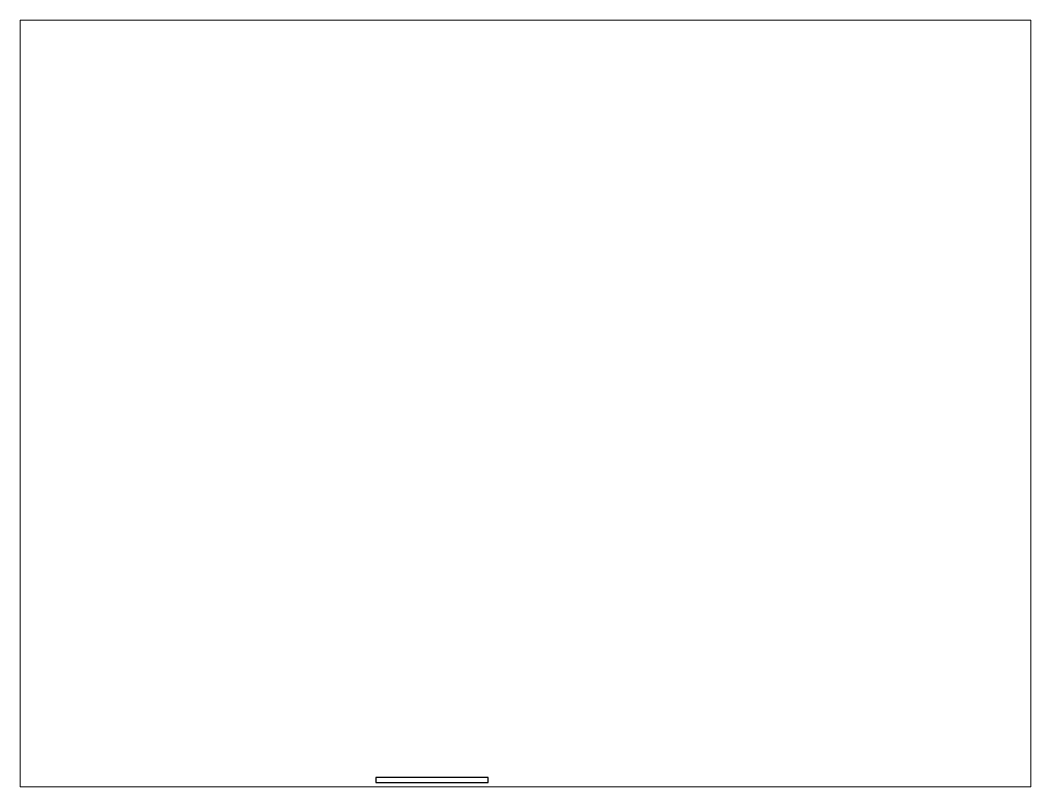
# Paper-space layout 'Layout1' of a CAD drawing. Header units: millimetres. Extents: x 26 to 231, y 20 to 176.
# The model-space entities are those that its viewports show. They can reach past a viewport. Long polylines and large blocks are cut down to what shows.
import ezdxf

# ---------------------------------------------------------------- set-up
doc = ezdxf.new("R2010")
doc.units = ezdxf.units.MM
doc.layers.add('INNER_DOORS', color=1, linetype='Continuous')
doc.layers.add('TEMP', color=255, linetype='Continuous')

msp = doc.modelspace()

# ---------------------------------------------------------------- linework, layer by layer
at = {"layer": 'INNER_DOORS'}
for p, q in [((2272.212, 2324.47, -100.126), (2270.456, 2324.47, -100.126)), ((2270.456, 2324.47, -100.126), (2270.456, 2324.295, -100.126)), ((2270.456, 2324.295, -100.126), (2274.457, 2324.295, -100.126)), ((2274.457, 2324.47, -100.126), (2272.212, 2324.47, -100.126)), ((2274.457, 2324.295, -100.126), (2274.457, 2324.47, -100.126))]:
    msp.add_line(p, q, dxfattribs=at)

psp = doc.layouts.get("Layout1")

# ---------------------------------------------------------------- viewports
at = {"layer": 'TEMP'}
psp.add_viewport(center=(128.5, 97.5), size=(205.6, 156), view_center_point=(2275.787, 2337.795), view_height=27.30337, dxfattribs=at)

doc.saveas('drawing.dxf')
